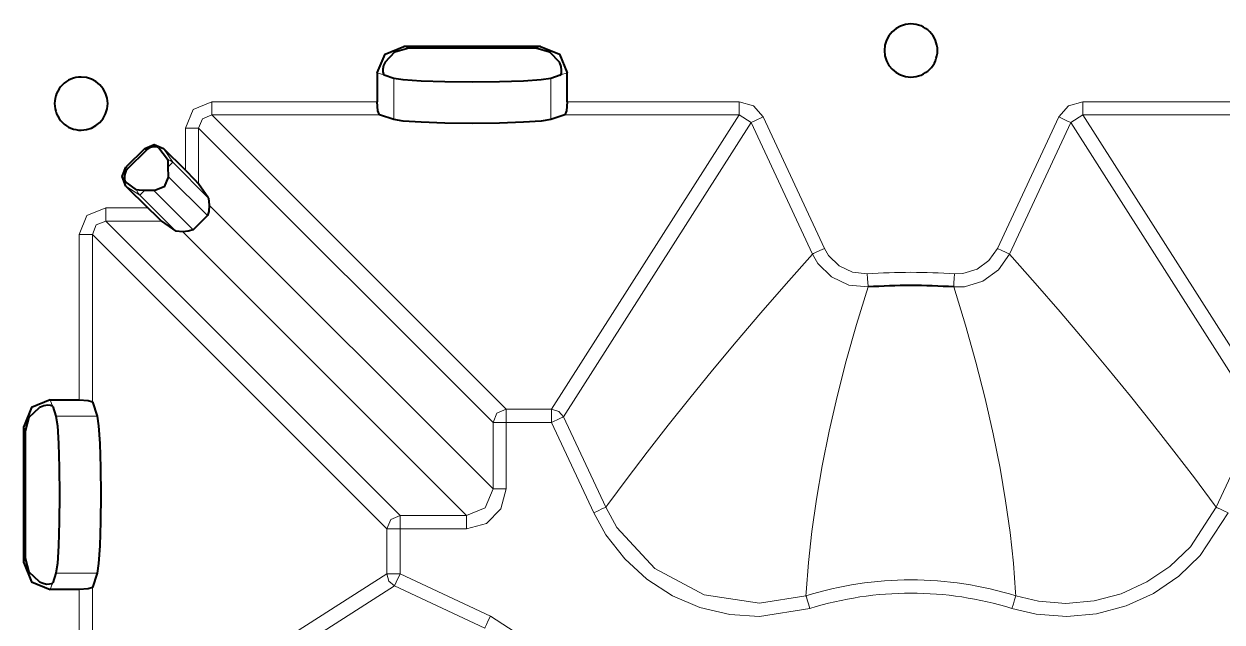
# Model space of a CAD drawing. Header units: millimetres. Extents: x 0 to 2941, y -405 to 1422.
# Drawn here: x 277.3 to 367.5, y 221.6 to 266.7 of the extents above; entities that cross this region are included whole.
import ezdxf

# ---------------------------------------------------------------- set-up
doc = ezdxf.new("R2010")
doc.units = ezdxf.units.MM
doc.layers.add('FINE', color=9, linetype='Continuous')
doc.layers.add('OUTLINE', color=7, linetype='Continuous')

msp = doc.modelspace()

# ---------------------------------------------------------------- linework, layer by layer
at = {"layer": 'FINE', "lineweight": 9}
for p, q in [((305.886, 264.995), (306.239, 264.882)), ((315.813, 264.882), (316.166, 264.995)), ((304.36, 262.855), (303.876, 263.012)), ((318.177, 263.012), (317.692, 262.855)), ((305.117, 259.486), (305.117, 262.592)), ((316.935, 262.592), (316.935, 259.486)), ((331.125, 260.835), (318.177, 260.835)), ((369.957, 260.835), (357.008, 260.835)), ((313.59, 237.665), (291.418, 259.837)), ((291.418, 259.837), (304.042, 259.837)), ((331.125, 259.837), (317, 237.665)), ((317.905, 237.089), (332.03, 259.26)), ((318.01, 259.837), (331.125, 259.837)), ((331.125, 259.837), (332.03, 259.26)), ((332.03, 259.26), (336.648, 249.357)), ((337.553, 249.779), (332.935, 259.682)), ((355.198, 259.682), (350.58, 249.779)), ((351.485, 249.357), (356.103, 259.26)), ((356.103, 259.26), (357.008, 259.837)), ((356.103, 259.26), (370.228, 237.089)), ((371.133, 237.665), (357.008, 259.837)), ((357.008, 259.837), (370.123, 259.837)), ((289.422, 258.839), (289.422, 255.664)), ((286.46, 257.164), (286.36, 257.313)), ((284.944, 255.897), (285.093, 255.798)), ((288.47, 256.27), (291.173, 253.567)), ((285.987, 253.788), (284.947, 254.482)), ((291.074, 252.251), (288.117, 255.208)), ((288.69, 251.084), (285.987, 253.788)), ((287.049, 254.14), (290.006, 251.183)), ((312.592, 231.662), (291.215, 253.038)), ((305.59, 229.665), (283.418, 251.837)), ((283.418, 251.837), (287.615, 251.837)), ((289.219, 251.042), (310.595, 229.665)), ((281.422, 250.838), (281.422, 238.381)), ((282.42, 238.215), (282.42, 250.838)), ((282.42, 250.838), (304.592, 228.666)), ((279.402, 237.897), (279.245, 238.381)), ((313.59, 237.665), (317, 237.665)), ((282.771, 237.14), (279.665, 237.14)), ((312.592, 231.662), (312.592, 236.667)), ((320.173, 229.863), (317, 236.667)), ((317.905, 237.089), (321.078, 230.284)), ((367.055, 230.284), (370.228, 237.089)), ((277.262, 236.371), (277.376, 236.018)), ((321.078, 230.284), (321.236, 230.5)), ((366.898, 230.5), (367.055, 230.284)), ((305.59, 229.665), (310.595, 229.665)), ((304.592, 225.257), (304.592, 228.666)), ((277.376, 226.444), (277.262, 226.091)), ((279.665, 225.322), (282.771, 225.322)), ((304.592, 225.257), (282.42, 211.131)), ((305.59, 225.257), (312.394, 222.084)), ((279.245, 224.08), (279.402, 224.565)), ((282.42, 211.131), (282.42, 224.247)), ((282.996, 210.227), (305.168, 224.352)), ((311.972, 221.179), (305.168, 224.352)), ((336.178, 223.86), (336.163, 223.61)), ((351.97, 223.61), (351.956, 223.86))]:
    msp.add_line(p, q, dxfattribs=at)
for points in [[(303.876, 260.835), (291.418, 260.835), (290.006, 260.251), (289.422, 258.839)], [(291.418, 260.835), (291.418, 260.149), (291.418, 259.837)], [(331.125, 260.835), (331.125, 260.149), (331.125, 259.837)], [(332.935, 259.682), (332.198, 260.523), (331.125, 260.835)], [(357.008, 260.835), (355.935, 260.523), (355.198, 259.682)], [(357.008, 260.835), (357.008, 260.149), (357.008, 259.837)], [(290.42, 258.839), (290.711, 259.546), (291.418, 259.837)], [(332.935, 259.682), (332.313, 259.392), (332.03, 259.26)], [(355.198, 259.682), (355.82, 259.392), (356.103, 259.26)], [(290.42, 258.839), (290.108, 258.839), (289.422, 258.839)], [(290.42, 254.642), (290.42, 258.839), (312.592, 236.667)], [(287.775, 257.31), (288.47, 256.27), (288.281, 256.417), (288.063, 256.515)], [(288.11, 255.91), (288.37, 256.17), (288.47, 256.27)], [(285.987, 253.788), (285.84, 253.976), (285.742, 254.194)], [(285.987, 253.788), (286.087, 253.887), (286.347, 254.147)], [(286.593, 252.835), (283.418, 252.835), (282.006, 252.251), (281.422, 250.838)], [(283.418, 252.835), (283.418, 252.149), (283.418, 251.837)], [(282.42, 250.838), (282.711, 251.546), (283.418, 251.837)], [(282.42, 250.838), (282.108, 250.838), (281.422, 250.838)], [(336.648, 249.357), (334.676, 247.125), (332.766, 244.923), (330.917, 242.751), (329.131, 240.61), (327.407, 238.499), (325.774, 236.455), (324.202, 234.441), (322.689, 232.456), (321.236, 230.5)], [(337.553, 249.779), (337.218, 249.623), (336.931, 249.489), (336.732, 249.396), (336.648, 249.357)], [(336.648, 249.357), (337.059, 248.657), (338.091, 247.642), (339.402, 247.025), (340.842, 246.876)], [(340.776, 247.872), (339.669, 247.986), (338.662, 248.46), (337.869, 249.241), (337.553, 249.779)], [(347.291, 246.876), (348.102, 246.899), (349.489, 247.315), (350.661, 248.166), (351.485, 249.357)], [(350.58, 249.779), (349.947, 248.863), (349.047, 248.209), (347.98, 247.89), (347.357, 247.872)], [(350.58, 249.779), (350.915, 249.623), (351.202, 249.489), (351.402, 249.396), (351.485, 249.357)], [(366.898, 230.5), (365.418, 232.491), (363.875, 234.513), (362.271, 236.566), (360.605, 238.648), (358.876, 240.762), (357.118, 242.867), (355.3, 245.001), (353.423, 247.164), (351.485, 249.357)], [(340.776, 247.872), (340.801, 247.504), (340.822, 247.187), (340.836, 246.968), (340.842, 246.876)], [(347.357, 247.872), (347.332, 247.504), (347.312, 247.187), (347.297, 246.968), (347.291, 246.876)], [(336.178, 223.86), (336.351, 226.121), (336.608, 228.469), (336.951, 230.901), (337.382, 233.413), (337.903, 236.003), (338.503, 238.619), (339.193, 241.305), (339.973, 244.058), (340.842, 246.876)], [(347.291, 246.876), (348.176, 244.008), (348.967, 241.206), (349.665, 238.475), (350.271, 235.815), (350.785, 233.231), (351.203, 230.769), (351.536, 228.384), (351.786, 226.08), (351.956, 223.86)], [(312.592, 236.667), (312.886, 237.372), (313.59, 237.665)], [(313.59, 237.665), (313.59, 237.353), (313.59, 236.667)], [(317, 237.665), (317, 237.353), (317, 236.667)], [(317, 237.665), (317.537, 237.508), (317.905, 237.089)], [(312.592, 236.667), (312.904, 236.667), (313.59, 236.667)], [(317, 236.667), (313.59, 236.667), (313.59, 231.662)], [(317.905, 237.089), (317.623, 236.957), (317, 236.667)], [(313.59, 231.662), (313.189, 230.163), (312.094, 229.068), (310.595, 228.666)], [(310.595, 229.665), (312.009, 230.248), (312.592, 231.662)], [(312.592, 231.662), (312.904, 231.662), (313.59, 231.662)], [(321.078, 230.284), (320.995, 230.246), (320.795, 230.153), (320.508, 230.019), (320.173, 229.863)], [(321.078, 230.284), (321.925, 228.756), (324.776, 225.66), (328.492, 223.682), (332.655, 223.046), (336.163, 223.61)], [(351.97, 223.61), (353.671, 223.209), (355.746, 223.045), (357.88, 223.237), (359.892, 223.768), (361.842, 224.656), (363.566, 225.825), (365.113, 227.309), (367.055, 230.284)], [(367.055, 230.284), (367.138, 230.246), (367.338, 230.153), (367.625, 230.019), (367.96, 229.863)], [(304.592, 228.666), (304.886, 229.371), (305.59, 229.665)], [(305.59, 229.665), (305.59, 229.353), (305.59, 228.666)], [(310.595, 229.665), (310.595, 229.353), (310.595, 228.666)], [(336.46, 222.657), (332.672, 222.049), (330.428, 222.197), (328.177, 222.735), (326.11, 223.618), (324.166, 224.871), (322.508, 226.388), (321.087, 228.213), (320.173, 229.863)], [(367.96, 229.863), (365.863, 226.651), (364.244, 225.09), (362.332, 223.787), (360.288, 222.851), (358.054, 222.254), (355.816, 222.047), (353.51, 222.224), (351.674, 222.657)], [(305.59, 228.666), (304.904, 228.666), (304.592, 228.666)], [(310.595, 228.666), (305.59, 228.666), (305.59, 225.257)], [(305.59, 225.257), (304.904, 225.257), (304.592, 225.257)], [(305.168, 224.352), (304.749, 224.72), (304.592, 225.257)], [(305.59, 225.257), (305.3, 224.634), (305.168, 224.352)], [(281.422, 224.08), (281.422, 211.131), (281.734, 210.059), (282.575, 209.322)], [(336.163, 223.61), (336.19, 223.523), (336.256, 223.313), (336.35, 223.01), (336.459, 222.657)], [(351.97, 223.61), (351.943, 223.523), (351.877, 223.313), (351.783, 223.01), (351.674, 222.657)], [(312.394, 222.084), (312.238, 221.749), (312.104, 221.462), (312.011, 221.262), (311.972, 221.179)], [(312.394, 222.084), (315.606, 219.987), (318.47, 216.456), (320.003, 212.177), (320.033, 207.634), (319.6, 205.798)]]:
    msp.add_lwpolyline(points, dxfattribs=at)
for points in [[(347.357, 247.872, 0.03306), (340.776, 247.872)], [(351.97, 223.61, 0.151876), (336.163, 223.61)], [(351.674, 222.657, 0.151862), (336.46, 222.657)]]:
    msp.add_lwpolyline(points, format="xyb", dxfattribs=at)
at = {"layer": 'OUTLINE', "lineweight": 40}
for p, q in [((316.166, 264.995), (305.886, 264.995)), ((303.876, 263.012), (303.876, 260.835)), ((305.117, 262.592), (304.395, 262.825)), ((317.658, 262.825), (317.692, 262.855)), ((318.177, 260.835), (318.177, 263.012)), ((305.117, 259.486), (304.042, 259.837)), ((318.01, 259.837), (316.935, 259.486)), ((286.36, 257.313), (284.944, 255.897)), ((287.432, 257.361), (288.063, 256.515)), ((289.422, 255.664), (287.775, 257.31)), ((286.434, 257.139), (285.118, 255.823)), ((286.46, 257.164), (286.434, 257.139)), ((285.118, 255.823), (285.093, 255.798)), ((288.11, 255.91), (288.117, 255.208)), ((285.742, 254.194), (284.896, 254.824)), ((284.947, 254.482), (286.593, 252.835)), ((288.117, 255.208), (288.117, 255.138)), ((291.173, 253.567), (290.42, 254.642)), ((291.173, 253.567), (291.215, 253.038)), ((287.615, 251.837), (288.69, 251.084)), ((289.219, 251.042), (288.69, 251.084)), ((279.245, 238.381), (281.422, 238.381)), ((279.432, 237.862), (279.402, 237.897)), ((282.42, 238.215), (282.771, 237.14)), ((277.262, 226.091), (277.262, 236.371)), ((277.376, 226.444), (277.376, 236.018)), ((279.665, 225.322), (279.432, 224.599)), ((282.771, 225.322), (282.42, 224.247)), ((281.422, 224.08), (279.245, 224.08)), ((279.402, 224.565), (279.432, 224.599))]:
    msp.add_line(p, q, dxfattribs=at)
for points in [[(342.067, 264.69, 0.414207), (344.067, 262.69, 0.414226), (346.067, 264.69, 0.414226), (344.067, 266.69, 0.414195)], [(279.567, 260.69, 0.414226), (281.567, 258.69, 0.414201), (283.567, 260.69, 0.414201), (281.567, 262.69, 0.414226)]]:
    msp.add_lwpolyline(points, format="xyb", close=True, dxfattribs=at)
for points in [[(303.876, 263.012), (304.463, 264.415), (305.886, 264.995)], [(304.459, 263.823), (305.198, 264.597), (306.239, 264.882)], [(306.239, 264.882), (315.813, 264.882), (316.854, 264.597), (317.593, 263.823)], [(316.166, 264.995), (317.589, 264.415), (318.177, 263.012)], [(304.459, 263.823), (304.348, 263.554), (304.296, 263.289), (304.297, 263.075), (304.332, 262.913), (304.36, 262.855), (304.395, 262.825)], [(317.692, 262.855), (317.742, 262.989), (317.76, 263.216), (317.722, 263.489), (317.629, 263.751), (317.593, 263.823)], [(317.658, 262.825), (316.935, 262.592), (316.222, 262.481), (314.883, 262.39), (313.078, 262.331), (311.026, 262.31), (308.974, 262.331), (307.169, 262.39), (305.83, 262.481), (305.117, 262.592)], [(304.042, 259.837), (303.924, 260.149), (303.876, 260.835)], [(318.177, 260.835), (318.129, 260.149), (318.01, 259.837)], [(316.935, 259.486), (316.222, 259.373), (314.883, 259.281), (313.078, 259.221), (311.026, 259.201), (308.974, 259.221), (307.169, 259.281), (305.83, 259.373), (305.117, 259.486)], [(286.36, 257.313), (287.067, 257.605), (287.775, 257.31)], [(287.432, 257.361), (287.357, 257.397), (287.178, 257.431), (286.968, 257.424), (286.726, 257.35), (286.523, 257.222), (286.46, 257.164)], [(288.063, 256.515), (288.091, 256.33), (288.11, 255.91)], [(284.947, 254.482), (284.652, 255.19), (284.944, 255.897)], [(285.093, 255.798), (284.94, 255.597), (284.851, 255.374), (284.823, 255.175), (284.835, 255.001), (284.871, 254.869), (284.896, 254.824)], [(289.422, 255.664), (290.108, 254.97), (290.42, 254.642)], [(288.117, 255.138), (287.825, 254.432), (287.119, 254.14)], [(286.347, 254.147), (285.927, 254.166), (285.742, 254.194)], [(287.119, 254.14), (287.049, 254.14), (286.347, 254.147)], [(287.615, 251.837), (287.287, 252.149), (286.593, 252.835)], [(291.215, 253.038), (291.175, 252.574), (291.074, 252.251), (290.006, 251.183), (289.642, 251.074), (289.219, 251.042)], [(279.245, 238.381), (277.842, 237.794), (277.262, 236.371)], [(281.422, 238.381), (282.108, 238.333), (282.42, 238.215)], [(277.376, 236.018), (277.661, 237.059), (278.434, 237.798)], [(279.402, 237.897), (279.268, 237.946), (279.041, 237.965), (278.768, 237.927), (278.506, 237.834), (278.434, 237.798)], [(279.432, 237.862), (279.665, 237.14), (279.776, 236.427), (279.867, 235.088), (279.926, 233.283), (279.947, 231.231), (279.926, 229.179), (279.867, 227.374), (279.776, 226.035), (279.665, 225.322)], [(282.771, 237.14), (282.884, 236.427), (282.976, 235.088), (283.036, 233.283), (283.057, 231.231), (283.036, 229.179), (282.976, 227.374), (282.884, 226.035), (282.771, 225.322)], [(277.262, 226.091), (277.842, 224.668), (279.245, 224.08)], [(278.434, 224.664), (277.661, 225.403), (277.376, 226.444)], [(278.434, 224.664), (278.703, 224.553), (278.968, 224.501), (279.182, 224.502), (279.344, 224.537), (279.402, 224.565)], [(282.42, 224.247), (282.108, 224.129), (281.422, 224.08)]]:
    msp.add_lwpolyline(points, dxfattribs=at)
msp.add_lwpolyline([(347.291, 246.876, 0.033094), (340.842, 246.876)], format="xyb", dxfattribs=at)

doc.saveas('drawing.dxf')
